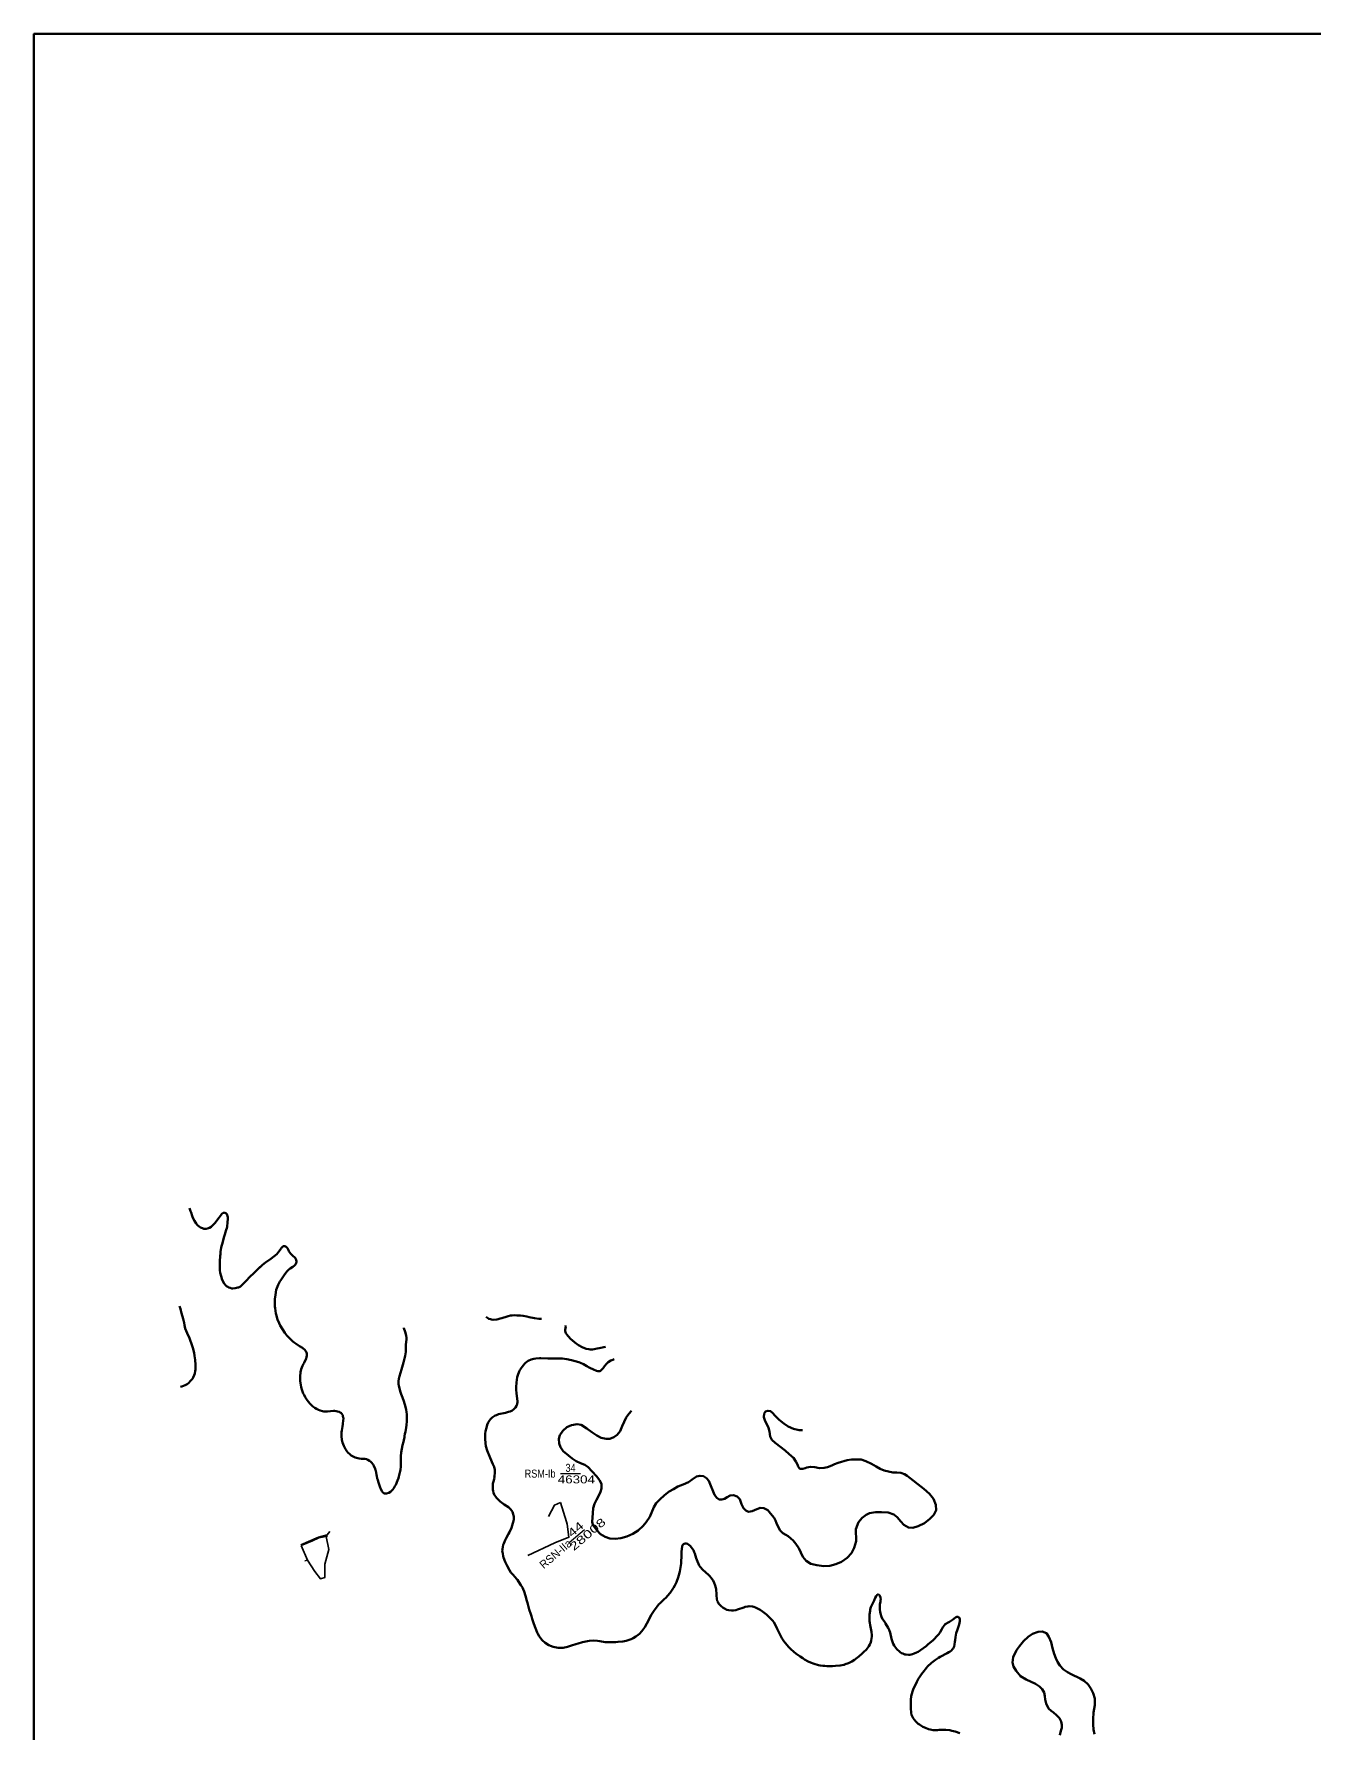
# Model space of a CAD drawing. Header units: metres. Extents: x 531395 to 538605, y 1843190 to 1853105.
# Drawn here: x 531395 to 534594, y 1848858 to 1853105 of the extents above; entities that cross this region are included whole.
import ezdxf
from ezdxf.enums import TextEntityAlignment as Align

# ---------------------------------------------------------------- set-up
doc = ezdxf.new("R2010")
doc.units = ezdxf.units.M
doc.header["$LTSCALE"] = 4
doc.layers.add('2', color=7, linetype='Continuous', lineweight=53)
doc.layers.add('61', color=7, linetype='Continuous', lineweight=13)

msp = doc.modelspace()

# ---------------------------------------------------------------- linework, layer by layer
at = {"layer": '2'}
for points in [[(531784.12, 1850170.48), (531786.6, 1850162.87), (531787.62, 1850159.24), (531790.5, 1850150.86), (531792.39, 1850145.88), (531796.02, 1850138.44), (531800.17, 1850131.66), (531803.38, 1850127.79), (531808.46, 1850123.54), (531811.56, 1850121.71)], [(531811.56, 1850121.71), (531816.26, 1850119.71), (531819.26, 1850118.84), (531825.46, 1850118.45), (531831.08, 1850120.06), (531833.84, 1850121.34), (531838.02, 1850123.86), (531840.46, 1850125.83), (531846.73, 1850132.34), (531852.76, 1850139.91), (531854.61, 1850142.78), (531857.68, 1850146.63), (531862.81, 1850153.61), (531864.63, 1850155.63), (531868.07, 1850158.32), (531869.48, 1850158.72), (531871.15, 1850158.91), (531874.04, 1850157.91), (531876, 1850156.56), (531877.55, 1850153.59), (531878.91, 1850150.12), (531879.31, 1850147.63), (531879.42, 1850145.59), (531879.16, 1850142.54), (531878.89, 1850135.38), (531877.82, 1850123.42), (531877.09, 1850120.31), (531875.69, 1850115.56), (531872.98, 1850107.52), (531871.76, 1850104.36), (531870.29, 1850099.24), (531867.92, 1850090.28), (531866.68, 1850086.27), (531863.14, 1850071.73), (531861.54, 1850061.28), (531861.02, 1850055.18), (531860.39, 1850051.12), (531859.26, 1850036.62), (531859.26, 1850024.9), (531859.65, 1850015.03), (531860.75, 1850008.51), (531862.54, 1850000.14), (531865.53, 1849990.81), (531870.22, 1849981.43), (531874.47, 1849976.96), (531876.49, 1849975.13), (531879.49, 1849973.18), (531881.8, 1849971.99), (531885.33, 1849970.7), (531889.44, 1849969.59), (531892.12, 1849969.41), (531898.24, 1849969.74), (531904.82, 1849971.45), (531906.43, 1849972.12), (531910.99, 1849974.57), (531913.64, 1849976.8), (531922.02, 1849984.88), (531927.63, 1849990.83), (531931.92, 1849995.67), (531946.68, 1850010.39), (531956.16, 1850019.56), (531966.19, 1850028.06), (531973.97, 1850034.02), (531987.4, 1850043.51), (531994.76, 1850048.94), (532001.74, 1850055.53), (532004.63, 1850058.87), (532012.53, 1850069.07), (532013.64, 1850071.01), (532016.66, 1850074.25), (532017.9, 1850075), (532020.03, 1850075.48), (532021.86, 1850075.32), (532025.31, 1850073.66), (532028.47, 1850070.27), (532029.67, 1850068.23), (532031.24, 1850065.03), (532032.25, 1850062.49), (532036.08, 1850056.4), (532040.73, 1850051.61), (532047.9, 1850045.89), (532049.61, 1850042.58), (532050.27, 1850040.97), (532050.94, 1850037.18), (532050.84, 1850034.87), (532050.53, 1850033.38), (532049.63, 1850030.62), (532048.6, 1850029.06), (532045.11, 1850025.76), (532042.33, 1850023.63), (532035.55, 1850019.48), (532032.08, 1850017.04), (532029.99, 1850015.23), (532026.73, 1850011.96), (532019.94, 1850002.61), (532011.77, 1849990.45), (532009.84, 1849987.21), (532005.64, 1849978.4), (532000.69, 1849965.64), (531998.32, 1849953.41), (531997.05, 1849942.27)], [(531872.85, 1850107.18), (531871.76, 1850104.36), (531870.29, 1850099.24), (531867.92, 1850090.28), (531866.68, 1850086.27), (531863.14, 1850071.73), (531861.54, 1850061.28), (531861.02, 1850055.18), (531860.39, 1850051.12), (531859.26, 1850036.62), (531859.26, 1850024.9), (531859.65, 1850015.03), (531860.75, 1850008.51), (531862.54, 1850000.14), (531865.53, 1849990.81), (531870.22, 1849981.43), (531874.47, 1849976.96), (531876.49, 1849975.13), (531879.49, 1849973.18), (531881.8, 1849971.99), (531885.33, 1849970.7), (531889.44, 1849969.59), (531892.12, 1849969.41), (531898.24, 1849969.74), (531904.82, 1849971.45), (531906.43, 1849972.12), (531910.99, 1849974.57), (531913.64, 1849976.8), (531922.02, 1849984.88), (531927.63, 1849990.83), (531931.92, 1849995.67), (531946.68, 1850010.39), (531956.16, 1850019.56), (531960.99, 1850023.65)], [(531997.05, 1849942.27), (531996.69, 1849936.91), (531997.19, 1849923.92), (531997.6, 1849920.34), (531997.62, 1849919.96), (531999.67, 1849906.75)], [(532001.05, 1849966.56), (532000.69, 1849965.64), (531998.32, 1849953.41), (531997.05, 1849942.27)], [(531761.56, 1849723.63), (531764.4, 1849724.05), (531768.69, 1849725.63), (531772.48, 1849727.39), (531777.94, 1849730.42), (531780.95, 1849732.57), (531787.33, 1849739.22), (531790.8, 1849743.84), (531792.96, 1849747.1), (531795.47, 1849752.7), (531796.81, 1849756.84), (531797.97, 1849762.65), (531798.44, 1849767.06), (531798.63, 1849773.84), (531798.54, 1849778.91), (531797.54, 1849791), (531796.27, 1849801.12), (531795.09, 1849808.36), (531792.09, 1849820.95), (531788.14, 1849833.43), (531786.41, 1849838.07), (531783.56, 1849845.12), (531777.56, 1849857.49), (531773.24, 1849868.96), (531771.21, 1849877.31), (531770.17, 1849883.35), (531767.92, 1849893.61), (531763.88, 1849907.89), (531761.99, 1849913.96), (531760.89, 1849918.31), (531758.74, 1849925.3)], [(531761.56, 1849723.63), (531764.4, 1849724.05), (531768.69, 1849725.63), (531772.48, 1849727.39), (531777.94, 1849730.42), (531780.95, 1849732.57), (531787.33, 1849739.22), (531790.8, 1849743.84), (531792.96, 1849747.1), (531795.47, 1849752.7), (531796.81, 1849756.84), (531797.97, 1849762.65), (531798.44, 1849767.06), (531798.63, 1849773.84), (531798.54, 1849778.91), (531797.54, 1849791), (531796.27, 1849801.12), (531795.09, 1849808.36), (531792.09, 1849820.95), (531788.14, 1849833.43), (531786.41, 1849838.07), (531783.56, 1849845.12), (531777.56, 1849857.49), (531773.24, 1849868.96), (531771.21, 1849877.31), (531770.17, 1849883.35), (531767.92, 1849893.61), (531763.88, 1849907.89), (531761.99, 1849913.96), (531760.89, 1849918.31), (531758.74, 1849925.3)], [(531999.67, 1849906.75), (532000.82, 1849901.49), (532001.97, 1849897.76), (532003.81, 1849892.16), (532007.62, 1849883.05), (532010.58, 1849877.22), (532016, 1849867.69), (532021.99, 1849858.58), (532027.12, 1849851.67), (532034.14, 1849844.13), (532041.95, 1849837.04), (532045.4, 1849834.29), (532050.39, 1849830.74), (532058.49, 1849825.38), (532065.87, 1849821.02), (532068.1, 1849819.46), (532071.05, 1849816.89), (532074.67, 1849812.71), (532076, 1849809.48), (532076.61, 1849807.25), (532076.79, 1849801.47), (532076.03, 1849797.52), (532075.26, 1849794.65), (532069.98, 1849783.67), (532068.74, 1849780.75), (532066.47, 1849776.26), (532062.96, 1849767.77), (532061.2, 1849759.84), (532060.08, 1849749.44), (532060.12, 1849744.85), (532060.5, 1849738.25), (532062.71, 1849723.03), (532064.26, 1849716.81), (532068.15, 1849706.98), (532069.91, 1849703.19), (532072.95, 1849697.73), (532077.52, 1849690.4), (532084.41, 1849681.87), (532089.16, 1849677.22), (532092.25, 1849674.54), (532097.13, 1849670.87), (532100.88, 1849668.76), (532106.5, 1849666.01), (532110.16, 1849664.61), (532116.06, 1849662.74), (532119.77, 1849661.95), (532125.23, 1849661.73), (532128.84, 1849661.89), (532143.76, 1849663.46), (532146.31, 1849663.39), (532150.23, 1849662.87), (532153.34, 1849662.13), (532157.85, 1849660.71), (532160.29, 1849659.41), (532163.42, 1849657.35), (532164.7, 1849655.68), (532166.62, 1849652.64), (532167.34, 1849650.55), (532168.09, 1849647.13), (532168.22, 1849644.85), (532167.27, 1849631.93), (532166.88, 1849630.07), (532166.09, 1849624.19), (532164.07, 1849614.29), (532163.68, 1849610.26), (532163.38, 1849604.42), (532163.39, 1849600.08), (532164.68, 1849590.8), (532166.49, 1849584.36), (532169.77, 1849575.67), (532172.01, 1849570.85), (532173.85, 1849567.43), (532177.07, 1849562.48), (532179.86, 1849559.17), (532184.45, 1849554.86), (532188.15, 1849552.13), (532194.12, 1849548.46), (532198.05, 1849546.85), (532204.15, 1849545.25), (532207.63, 1849544.43), (532212.88, 1849543.94), (532222, 1849543.4), (532226.46, 1849542.46), (532229.51, 1849541.11), (532233.62, 1849538.92), (532236.94, 1849536.27), (532238.86, 1849534.31), (532242.92, 1849529.34), (532244.6, 1849526.27), (532248.17, 1849518.21), (532248.71, 1849515.61), (532249.32, 1849514.48), (532251.36, 1849503.95), (532251.87, 1849500.51), (532253.12, 1849494.73)], [(532525.28, 1849898.17), (532529.3, 1849895.12), (532531.75, 1849893.83), (532535.65, 1849892.46), (532538.38, 1849891.8), (532543.05, 1849891.12), (532551.53, 1849891.96), (532555.08, 1849892.6), (532560.49, 1849893.94), (532564.09, 1849895.19), (532569.23, 1849896.74), (532572.76, 1849897.62), (532580.1, 1849900.03), (532585.98, 1849901.42), (532589.91, 1849901.98), (532595.79, 1849902.29)], [(532595.79, 1849902.29), (532602.21, 1849902.17), (532611.07, 1849901.84), (532617.3, 1849901.22), (532626.96, 1849899.17), (532633.06, 1849897.56), (532646.16, 1849894.94), (532657.2, 1849893.53), (532662.98, 1849893.7), (532663.1, 1849893.72)], [(532253.12, 1849494.73), (532254.3, 1849490.75), (532255.21, 1849486.99), (532259.13, 1849474.75), (532261.83, 1849468.05), (532265.34, 1849461.56), (532266.77, 1849459.54), (532269.43, 1849457.43), (532270.94, 1849456.87), (532273.86, 1849456.72), (532276.25, 1849456.99), (532281.86, 1849458.59), (532286.05, 1849461.12), (532288.59, 1849463.22), (532291.79, 1849466.97), (532294.09, 1849470.13), (532297.13, 1849475.3), (532299.14, 1849478.92), (532303.54, 1849489.08), (532305.86, 1849495.26), (532307.29, 1849499.77), (532309, 1849506.01), (532310.73, 1849516.35), (532311.74, 1849524.44), (532311.99, 1849534.02), (532311.92, 1849539.93), (532312.33, 1849550.25), (532312.97, 1849559.5), (532314.49, 1849568.49), (532316.33, 1849577.88), (532318.46, 1849585.74), (532319.32, 1849589.82), (532320.68, 1849598.07), (532321.29, 1849600.19), (532322.18, 1849606.22), (532323.23, 1849610.8), (532325.14, 1849621.65), (532325.93, 1849627.54), (532326.97, 1849637.57), (532326.81, 1849649.63), (532326.59, 1849654.8), (532326.02, 1849659.81), (532324.84, 1849667.05), (532321.89, 1849679.16), (532318.18, 1849690.58), (532314.48, 1849700.92), (532312.82, 1849704.84), (532310.74, 1849710.4), (532308.45, 1849718.96), (532306.81, 1849726.99), (532306.43, 1849730.33), (532306.18, 1849737.92), (532306.78, 1849743.3), (532308.25, 1849750.59), (532313.65, 1849766.91), (532318.78, 1849784.53), (532322.38, 1849800.77), (532324.14, 1849810.87), (532324.65, 1849820.23), (532324.66, 1849828.69), (532326.14, 1849842.27), (532326.48, 1849845.69), (532325.56, 1849851.63), (532323.05, 1849861.01), (532319.8, 1849870.55), (532319.66, 1849871.03)], [(532723.72, 1849876.65), (532723.67, 1849876.28), (532723.93, 1849873.98), (532723.12, 1849869.88), (532722.85, 1849866.21), (532722.91, 1849863.8), (532723.47, 1849860.36), (532724.48, 1849858.06), (532726.79, 1849854.11), (532730.09, 1849850.05), (532736.83, 1849842.66), (532739.84, 1849839.89), (532746.59, 1849834.44), (532755.76, 1849827.96), (532765.49, 1849822.77), (532775.48, 1849818.45), (532781.41, 1849817.5), (532785.35, 1849817.03), (532791.03, 1849817.14), (532794.98, 1849817.51), (532802.52, 1849819.19), (532807.73, 1849820.09), (532823.23, 1849823.21)], [(532662.24, 1849795.38), (532658.47, 1849795.51), (532649.48, 1849794.74), (532644.3, 1849793.61), (532637.87, 1849791.71), (532630.54, 1849788.36), (532626.86, 1849785.84), (532624.56, 1849783.98), (532620.86, 1849780.61), (532618.78, 1849777.92), (532615.07, 1849773.7), (532612.7, 1849770.38), (532609.49, 1849765.13), (532607.52, 1849761.49), (532604.11, 1849752.95), (532603.07, 1849747.73), (532601.09, 1849734.64), (532600.38, 1849722.93), (532600.55, 1849716.77), (532601.23, 1849706.56), (532603.46, 1849687.83), (532603.31, 1849685.15), (532602.7, 1849681.32), (532601.69, 1849677.8), (532600.85, 1849675.88), (532598.2, 1849671.91), (532595.87, 1849669.2), (532594.04, 1849667.39), (532589.39, 1849663.9), (532586.76, 1849662.72), (532584.77, 1849662.11), (532581.32, 1849660.71), (532573.23, 1849658.6), (532556.24, 1849655.01), (532550.66, 1849653.1), (532547.68, 1849651.75), (532540.43, 1849646.85), (532536.11, 1849642.67), (532533.61, 1849639.45), (532530.5, 1849634.33), (532527.92, 1849628.8), (532525.78, 1849620.78), (532523.94, 1849612.32), (532523.05, 1849605.91), (532522.78, 1849602.24), (532522.76, 1849596.67), (532523.07, 1849593.19), (532523.57, 1849582.48), (532524.44, 1849575.56), (532527.55, 1849564.33), (532535.33, 1849545.81), (532542.21, 1849530.56), (532543.78, 1849526.77), (532545.08, 1849523.17), (532546.53, 1849516.45), (532546.74, 1849514.78), (532547.02, 1849509.61), (532546.03, 1849499.19), (532545.51, 1849496.59), (532545.95, 1849494.1), (532545.38, 1849492.81), (532543.45, 1849487), (532542.24, 1849482.13), (532541.56, 1849474.05), (532541.91, 1849466.46), (532542.3, 1849463.36), (532543.27, 1849458.52), (532545.14, 1849454.27), (532550.99, 1849446.29), (532560.44, 1849436.58), (532563.4, 1849434.28), (532570.58, 1849429.13), (532580.98, 1849422.57), (532582.86, 1849421.11), (532587.03, 1849416.79), (532590.61, 1849411.43), (532591.79, 1849408.79), (532593.02, 1849404.82), (532593.56, 1849402.47), (532594.14, 1849398.79), (532594.36, 1849396.03), (532594, 1849392.23), (532592.9, 1849385.55), (532592.17, 1849382.68), (532588.61, 1849371.45), (532584.48, 1849361.97), (532583.7, 1849360.42), (532580.98, 1849356.08), (532575.29, 1849345.43), (532572.79, 1849340.28), (532569.12, 1849331.94), (532567.97, 1849328.53), (532566.46, 1849323.25), (532565.68, 1849317.82), (532565.45, 1849313.92), (532566.62, 1849306.56), (532567.84, 1849300.66), (532568.93, 1849296.8), (532572.53, 1849286.47), (532577.59, 1849276.09), (532583.4, 1849265.55)], [(532845.16, 1849792.28), (532841.41, 1849791.14), (532837.06, 1849789.14), (532830.43, 1849785.03), (532827.67, 1849782.87), (532825.84, 1849781.06), (532821.09, 1849775.5), (532817.47, 1849770.57), (532814.42, 1849766.91), (532810.2, 1849762.87), (532808.56, 1849762.42), (532806.52, 1849762.29), (532804.69, 1849762.42), (532801.2, 1849763.19), (532799.04, 1849764.01), (532795.06, 1849765.81), (532782.76, 1849772.14), (532776.52, 1849775.47), (532768.31, 1849780.13), (532761.39, 1849783.14), (532756.93, 1849784.88), (532738.57, 1849790.32), (532727.09, 1849792.99), (532715.29, 1849794.42), (532710.66, 1849794.56), (532690.44, 1849794.56), (532679.35, 1849794.14), (532662.24, 1849795.38)], [(532888.46, 1849663.32), (532881.8, 1849655.97), (532875.39, 1849646.75), (532870.1, 1849636.28), (532865.52, 1849625.26), (532859.71, 1849612.91), (532852.52, 1849603.16), (532844.41, 1849597.34), (532834.39, 1849593.95), (532824.87, 1849593.39), (532812.66, 1849596.44), (532801.5, 1849602.07)], [(533227.17, 1849628.35), (533222.66, 1849637.91), (533219.51, 1849647.74), (533219.75, 1849656.83), (533223.54, 1849661.47), (533229.62, 1849663.94), (533236.15, 1849662.84), (533241.14, 1849658.78), (533247.59, 1849650.74), (533257.47, 1849640.79), (533268.95, 1849631.69), (533279.87, 1849624.53), (533293.17, 1849618.75), (533307.23, 1849615.4), (533316.05, 1849615.09)], [(532776.61, 1849619.51), (532762.59, 1849628.51), (532752.26, 1849630.09), (532738.56, 1849628.05), (532727.07, 1849622.77), (532716.44, 1849613.23), (532709.71, 1849602.36), (532706.99, 1849593.49), (532707.33, 1849581.49), (532710.68, 1849572.64), (532717.75, 1849562.98), (532730.69, 1849551.61), (532739.88, 1849544.66), (532750.3, 1849538.09), (532760.79, 1849532.59), (532771.46, 1849528.28), (532779.97, 1849522.42), (532789.15, 1849513.03), (532801.42, 1849499.33), (532808.6, 1849490.53), (532813.17, 1849481.3), (532813.69, 1849469.54), (532811.36, 1849460.93), (532806.9, 1849451.53), (532800.65, 1849441.04), (532796.17, 1849430.89), (532792.97, 1849419.94), (532792.16, 1849407.69), (532790.39, 1849386.15), (532792.16, 1849378.91), (532800.85, 1849365.72), (532811.08, 1849355.5), (532822.28, 1849348.7), (532834.35, 1849344.25), (532847.25, 1849343.32), (532862.1, 1849345.61), (532877.18, 1849349.42), (532892.07, 1849356.41), (532905.52, 1849364.71), (532917.64, 1849375.93), (532925.52, 1849385.34), (532934.39, 1849398.71), (532944.48, 1849422.68), (532950.48, 1849432.6), (532958.96, 1849442.3), (532971.26, 1849453.01), (532982.23, 1849461.53), (532993.44, 1849468.16), (533004.63, 1849474.04), (533017.64, 1849479.09), (533031.12, 1849485.47), (533040.08, 1849492.14), (533050.52, 1849499), (533059.62, 1849501.21), (533068.81, 1849500.12), (533076.1, 1849495.6), (533081.71, 1849488.21), (533086.81, 1849476.49), (533090.82, 1849465.8), (533096.18, 1849453.69), (533101.4, 1849446.03), (533107.56, 1849442.01), (533114.61, 1849441.83), (533120.96, 1849443.91), (533127.58, 1849448.05), (533135.28, 1849452.1), (533143.07, 1849452.87), (533152.88, 1849449.42), (533158.9, 1849443.03), (533163.74, 1849430), (533168.24, 1849420.44), (533174.15, 1849414.15), (533180.71, 1849411.14), (533189.63, 1849413.11), (533195.74, 1849415.37), (533210.02, 1849421.32), (533218.86, 1849420.52), (533228.93, 1849414.96), (533236.27, 1849406.76), (533245.42, 1849395.72), (533248.27, 1849389.15), (533250.62, 1849383.16), (533259.57, 1849365.42), (533266.94, 1849357.61), (533274.2, 1849353.3), (533280.22, 1849350.33), (533286.89, 1849344.77), (533292.48, 1849339.29), (533299.4, 1849330.89), (533306.88, 1849320.54), (533317.07, 1849298.8), (533325.04, 1849288.82), (533336.94, 1849281.48), (533351.5, 1849277.55), (533369.23, 1849275.52), (533384.15, 1849276.43), (533399.32, 1849280.37), (533413.29, 1849286.17), (533427.49, 1849296.16), (533438.39, 1849307.76), (533445.09, 1849321.5)], [(532801.5, 1849602.07), (532789.01, 1849609.88), (532776.61, 1849619.51)], [(533445.09, 1849321.5), (533449.64, 1849337.85), (533449.51, 1849367.67), (533456.18, 1849385.03), (533465.03, 1849395.94), (533474.62, 1849403.65), (533483.2, 1849407.39), (533498.72, 1849410.3), (533513.17, 1849410.63), (533530.07, 1849409.24), (533544.44, 1849404.33), (533552.13, 1849397.41), (533561.55, 1849386.87), (533569.38, 1849378.9), (533580.48, 1849371.99), (533591.63, 1849371.47), (533605.3, 1849375.43), (533620.96, 1849383.15), (533634.38, 1849393.36), (533644.4, 1849403.53), (533650.3, 1849415.42), (533649.5, 1849428.88), (533643.26, 1849443.23), (533633.2, 1849456.35), (533618.89, 1849468.4), (533577.59, 1849501.04), (533571.2, 1849505.25), (533561.84, 1849508.55), (533551.5, 1849509.38), (533541.43, 1849509.82), (533530.4, 1849511.95), (533519.92, 1849514.79), (533509.96, 1849518.54), (533499.67, 1849524.07), (533488.06, 1849530.82), (533474.51, 1849537.75), (533462.61, 1849541.68), (533449.43, 1849542.27), (533438.32, 1849541.61), (533427.83, 1849540.3), (533405.41, 1849533.85), (533396.02, 1849530.54), (533388.78, 1849527.07), (533378.57, 1849522.7), (533369.95, 1849520.87), (533358.61, 1849520.4), (533346.68, 1849522.85), (533335.65, 1849523.27), (533326.99, 1849521.86), (533322.9, 1849520.49), (533316.38, 1849518.93), (533310.9, 1849518.45), (533308.08, 1849519.7), (533304.81, 1849524.51), (533303.03, 1849529.29), (533299.28, 1849537.14), (533293.36, 1849546.09), (533282.48, 1849555.48), (533272.87, 1849564.08), (533247.18, 1849583.47), (533239.58, 1849591.07), (533234.83, 1849599.63), (533233.71, 1849611.91), (533231.2, 1849620.87), (533227.17, 1849628.35)], [(532583.4, 1849265.55), (532587.14, 1849259.85), (532590.14, 1849256.23), (532594.35, 1849251.67), (532595.51, 1849250.12), (532603.31, 1849241.05), (532605.97, 1849237.27), (532612.23, 1849227.88), (532615.64, 1849222.01), (532617.37, 1849217.87), (532620.19, 1849211.81), (532623.64, 1849200.73), (532626.76, 1849188.41), (532628.21, 1849183.63), (532632.7, 1849167.24), (532636.47, 1849155.48), (532638.3, 1849150.62), (532640.39, 1849143.62), (532644.46, 1849131.41), (532648.66, 1849120.19), (532652.87, 1849109.82), (532654.71, 1849105.82), (532657.81, 1849100.39), (532662.2, 1849094.41), (532665.49, 1849090.34), (532672.46, 1849084.07), (532681.7, 1849077.96), (532685.95, 1849075.96), (532692.71, 1849073.29), (532705.11, 1849070.98), (532710.1, 1849070.76), (532717.28, 1849071.42), (532728.58, 1849074.05), (532730.9, 1849074.82), (532738.18, 1849076.71), (532749.59, 1849080.32), (532755.27, 1849082.37), (532765.68, 1849085.25), (532778.42, 1849088.09), (532783.32, 1849088.81), (532792.95, 1849089.08), (532803.24, 1849088.66), (532809.18, 1849087.58), (532822.91, 1849085.69), (532832.26, 1849085.1), (532841.58, 1849085.18), (532849.16, 1849085.53), (532854.68, 1849085.98), (532867.11, 1849087.3), (532874.89, 1849089), (532879.8, 1849090.35), (532887.33, 1849093.11), (532892.26, 1849095.31), (532899.16, 1849099.2), (532904.94, 1849103.32), (532908.32, 1849106.29), (532914.25, 1849113.09), (532921.48, 1849122.96), (532926.66, 1849131.85), (532938.81, 1849154.69), (532944.72, 1849164.51), (532952.19, 1849174.41), (532957.18, 1849180.01), (532958.91, 1849181.68), (532965.63, 1849188.94), (532969.48, 1849191.97), (532975.14, 1849197.04), (532978.54, 1849200.86), (532984.69, 1849208.78), (532993.4, 1849221.38), (532996.62, 1849226.63), (533001.05, 1849235.66), (533001.79, 1849237.45), (533005.29, 1849247.21), (533006.91, 1849252.63), (533009.38, 1849261.9), (533011.17, 1849271.69), (533012.3, 1849282), (533013.76, 1849304.11), (533013.71, 1849311.25), (533013.87, 1849318.66), (533014.74, 1849324.22), (533016.2, 1849328.03), (533017.56, 1849329.78), (533018.66, 1849330.64), (533019.9, 1849331.4), (533021.06, 1849331.79), (533023.44, 1849332.09), (533025.14, 1849332.06), (533028.15, 1849331.23), (533030.51, 1849329.83), (533035.7, 1849325.15), (533037.97, 1849322.53), (533041.02, 1849318.44), (533043.01, 1849315.17), (533045.34, 1849310.14), (533046.61, 1849306.78), (533049.98, 1849295.34), (533053.1, 1849286.89), (533055.79, 1849280.93), (533057.97, 1849277.09)], [(533057.97, 1849277.09), (533060.22, 1849273.62), (533066.73, 1849266.2), (533080.86, 1849253.93), (533084.64, 1849249.92), (533086.8, 1849247.17), (533092.28, 1849239.26), (533095.01, 1849233.91), (533097.95, 1849226.89), (533099.35, 1849221.5), (533100.04, 1849217.95), (533101.08, 1849204.88), (533101.13, 1849201.61), (533101.88, 1849193.72), (533102.85, 1849188.87), (533103.82, 1849185.97), (533106.06, 1849181.65), (533108.06, 1849179.23), (533111.4, 1849175.78), (533117.54, 1849171.22), (533120.94, 1849169.23), (533126.98, 1849166.47), (533131.41, 1849164.97), (533138.26, 1849164.38), (533142.62, 1849164.44), (533149.02, 1849165.49), (533153.12, 1849166.61), (533168.89, 1849172.23), (533172.85, 1849173.45), (533178.85, 1849174.81), (533182.19, 1849175.23), (533190.88, 1849174.51), (533194, 1849173.81), (533198.56, 1849172.2), (533206.72, 1849168.02), (533210.25, 1849165.92), (533215.69, 1849162.13), (533225.52, 1849154.28), (533235.33, 1849145.58), (533238.78, 1849142.26), (533241.51, 1849138.85), (533244.3, 1849134.96), (533247.67, 1849129.33), (533252.89, 1849118.6), (533258.07, 1849107.26), (533264.57, 1849095.12), (533269.24, 1849087.84), (533272.43, 1849083.64), (533277.77, 1849077.77), (533281.06, 1849073.7), (533286.48, 1849068.2), (533294.31, 1849060.83), (533298.87, 1849057.29), (533310.43, 1849049.17), (533317.09, 1849045.29), (533321.09, 1849042.4), (533330.27, 1849036.77), (533335.57, 1849034.17), (533345.3, 1849030.91), (533356.09, 1849027.91), (533360.33, 1849026.99), (533367.08, 1849026.26), (533371.7, 1849026.12), (533376.96, 1849025.69), (533390.52, 1849025.7), (533398.01, 1849025.91), (533409.62, 1849027.01), (533419.47, 1849028.61), (533420.87, 1849029.03), (533422.52, 1849030.32), (533430.45, 1849032.77), (533439.57, 1849037.31), (533445.96, 1849041.38), (533450.05, 1849044.44), (533456.53, 1849049.74), (533464.84, 1849056.84), (533468.61, 1849060.58), (533475.9, 1849067.19), (533481.67, 1849075.18), (533483.95, 1849079.22), (533486.33, 1849085.34), (533487.55, 1849089.12), (533488.49, 1849094.21), (533488.88, 1849099.7), (533488.94, 1849103.1), (533488.26, 1849111.37), (533486.47, 1849119.87), (533485.86, 1849123.79), (533484.87, 1849127.78), (533483.78, 1849133.58), (533483.27, 1849137.63), (533483.1, 1849143.79), (533483.61, 1849154.15), (533484.83, 1849163.75), (533485.36, 1849167.2), (533486.88, 1849172.48), (533491.48, 1849183.11), (533494.6, 1849189.07), (533497.68, 1849196.36), (533499.78, 1849199.9), (533502.7, 1849203.66)], [(533502.7, 1849203.66), (533504.59, 1849204.98), (533505.95, 1849204.79), (533507.99, 1849202.99), (533508.62, 1849201.86), (533509.48, 1849200.75), (533510.84, 1849196.69), (533511.31, 1849192.02), (533511.09, 1849190.9), (533510.96, 1849187.13), (533509.5, 1849179.44), (533508.91, 1849170.65), (533509.02, 1849166.91), (533509.77, 1849160.95), (533510.59, 1849157.29), (533513.53, 1849148.34), (533516.13, 1849143.1), (533520.44, 1849136.73), (533523.48, 1849131.79), (533530.06, 1849120.87), (533532.44, 1849116.44), (533533.51, 1849113.67), (533534.63, 1849109.57), (533538.1, 1849093.54), (533540.46, 1849086.33), (533542.31, 1849081.23), (533544.95, 1849076.6), (533546.31, 1849074.47), (533548.77, 1849071.27), (533551.61, 1849067.99), (533553.58, 1849065.81), (533557.26, 1849062.52), (533560.08, 1849060.33), (533563.37, 1849058.2), (533566.48, 1849056.66), (533571.68, 1849054.77), (533575.27, 1849054.13), (533580.77, 1849053.73), (533584.51, 1849053.84), (533590.49, 1849055.44), (533594.55, 1849056.8), (533601.02, 1849059.3), (533605, 1849061.38), (533610.6, 1849064.99), (533624.54, 1849075.46), (533629.1, 1849079.67), (533642.09, 1849090.02), (533654.09, 1849102.43), (533656.63, 1849105.41), (533659.8, 1849110.05), (533663.83, 1849117.46), (533666.84, 1849122.44), (533670.43, 1849127.61), (533672.78, 1849130.09), (533674.43, 1849131.39), (533680.06, 1849134.76), (533683.36, 1849136.51), (533690.65, 1849140.9), (533698.09, 1849146.85), (533701.81, 1849148.72), (533704.79, 1849148.72), (533707.76, 1849146.85), (533709.25, 1849142.76), (533708.88, 1849137.92), (533707.16, 1849129.2)], [(533707.16, 1849129.2), (533702.85, 1849117.28), (533700.04, 1849107.84), (533698.35, 1849098.18), (533697.3, 1849090.18), (533696.96, 1849086.14), (533695.78, 1849079.09), (533694.68, 1849074.35), (533693.37, 1849071.28), (533692.15, 1849069.43), (533689.96, 1849066.61), (533688.13, 1849064.81), (533684.62, 1849061.94), (533681.7, 1849060.12), (533677.17, 1849057.61), (533659.62, 1849048.87), (533655.67, 1849046.55), (533647.86, 1849041.21), (533638.39, 1849033.73), (533628.57, 1849024.13), (533625.7, 1849020.99), (533616.47, 1849009.65), (533613.06, 1849004.99), (533608.07, 1848997.46), (533606.04, 1848994.3), (533604.26, 1848991.16), (533601.7, 1848986.48), (533598.41, 1848978.92), (533593.56, 1848969.35), (533591.61, 1848964.63), (533588.64, 1848953.6), (533587.74, 1848949.12), (533586.74, 1848941.73)], [(533857.82, 1849075.59), (533867.93, 1849087.63), (533880.05, 1849098.85), (533890.58, 1849105.82), (533904.75, 1849110.91), (533915.29, 1849111.81), (533925.63, 1849107.56), (533931.83, 1849098.97), (533937.26, 1849085.47), (533940.98, 1849070.28), (533944.8, 1849055.94), (533948.9, 1849045.38), (533952.79, 1849036.49), (533958.89, 1849027.02), (533968.35, 1849017.02), (533978.37, 1849010.18), (533987.77, 1849004.97), (534009.52, 1848994.7), (534019.58, 1848988.4), (534029.9, 1848979.25), (534036.56, 1848969.54), (534042.58, 1848958.04), (534046.12, 1848944.31), (534046.57, 1848928.07), (534043.35, 1848909.54), (534042.42, 1848893.23), (534042.64, 1848879.61), (534043.54, 1848867.37), (534045.56, 1848855.58)], [(533958.62, 1848852.85), (533961.46, 1848863.33), (533964.19, 1848871.24), (533964.41, 1848878.84), (533962.51, 1848887.12), (533958.19, 1848895.21), (533951.03, 1848903.05), (533943.42, 1848909.34), (533937.09, 1848913.88), (533930.79, 1848919.9), (533924.59, 1848931.91), (533922.09, 1848941.62), (533921.43, 1848950.27), (533919.64, 1848959.42), (533914.94, 1848968), (533908.38, 1848974.42), (533898.62, 1848980.87), (533874.49, 1848992.22), (533861.05, 1849000.76), (533849.57, 1849013.28), (533842.84, 1849024.37), (533840.48, 1849034.73), (533842.67, 1849047.79), (533850.89, 1849065.45), (533857.82, 1849075.59)], [(533586.74, 1848941.73), (533586.81, 1848940.17), (533586.41, 1848932.73), (533586.51, 1848926.2), (533586.82, 1848924.67), (533586.92, 1848920.07), (533586.96, 1848916.81), (533587.56, 1848912.04), (533587.71, 1848908.91), (533588.58, 1848903.93), (533589.88, 1848900.34), (533592.58, 1848895.23), (533595.07, 1848891.79), (533599.07, 1848886.97), (533605.23, 1848881.32), (533608.29, 1848879.16), (533616.94, 1848873.95), (533623.14, 1848870.86), (533630.37, 1848868.25), (533635.14, 1848866.92), (533642.56, 1848865.67), (533647.32, 1848865.42), (533653.47, 1848865.59), (533657.66, 1848865.99), (533673.71, 1848866.44), (533683.79, 1848865.28), (533688.9, 1848864.11), (533697.32, 1848861.65), (533708.82, 1848857.89)]]:
    msp.add_lwpolyline(points, dxfattribs=at)
at = {"layer": '61', "lineweight": 25}
for p, q in [((532711.08, 1849506.66), (532761.33, 1849506.66)), ((532732.4, 1849334.63), (532770.62, 1849367.25))]:
    msp.add_line(p, q, dxfattribs=at)
at = {"layer": '61', "lineweight": 35}
for p, q in [((532710.91, 1849434.47), (532725.92, 1849386.06)), ((532727.63, 1849380.53), (532725.92, 1849386.06)), ((532125.44, 1849349.29), (532129.01, 1849351)), ((532079, 1849290), (532063, 1849327))]:
    msp.add_line(p, q, dxfattribs=at)
at = {"layer": '61', "lineweight": 158}
msp.add_lwpolyline([(531395, 1843895), (538605, 1843895), (538605, 1853105), (531395, 1853105)], close=True, dxfattribs=at)
at = {"layer": '61', "lineweight": 35}
for points in [[(532710.91, 1849434.47), (532695.73, 1849427.96), (532680.67, 1849399.07)], [(532727.63, 1849380.53), (532731.97, 1849347.36), (532696.66, 1849333.41), (532629.57, 1849301.9)], [(532062.21, 1849328.84), (532106.48, 1849347.96), (532128.12, 1849353.68), (532134.75, 1849362.1)], [(532063, 1849327), (532091, 1849339), (532107, 1849346), (532125.44, 1849349.29), (532132, 1849317), (532122, 1849280), (532122, 1849247), (532111, 1849244), (532097, 1849262), (532079, 1849290), (532072.33, 1849288.38)]]:
    msp.add_lwpolyline(points, dxfattribs=at)

# ---------------------------------------------------------------- texts
at = {"layer": '61', "width": 0.85}
msp.add_text('RSM-Ib ', height=20, dxfattribs=at).set_placement((532704.8, 1849496.66), align=Align.RIGHT)
at = {"layer": '61'}
for s, width, p in [('34', 0.85, (532736.2, 1849511.1)), ('46304', 1.25, (532750.62, 1849482.22))]:
    msp.add_text(s, height=20, dxfattribs=dict(at, width=width)).set_placement(p, align=Align.CENTER)
for s, width, p in [('28008', 1.45, (532785.19, 1849347.55)), ('44', 1.4, (532755.12, 1849359.85))]:
    msp.add_text(s, height=20, rotation=40.476, dxfattribs=dict(at, width=width)).set_placement(p, align=Align.CENTER)
msp.add_text('RSN-IIa ', height=20, rotation=40.476, dxfattribs=at).set_placement((532747.1, 1849334.02), align=Align.RIGHT)

doc.saveas('drawing.dxf')
